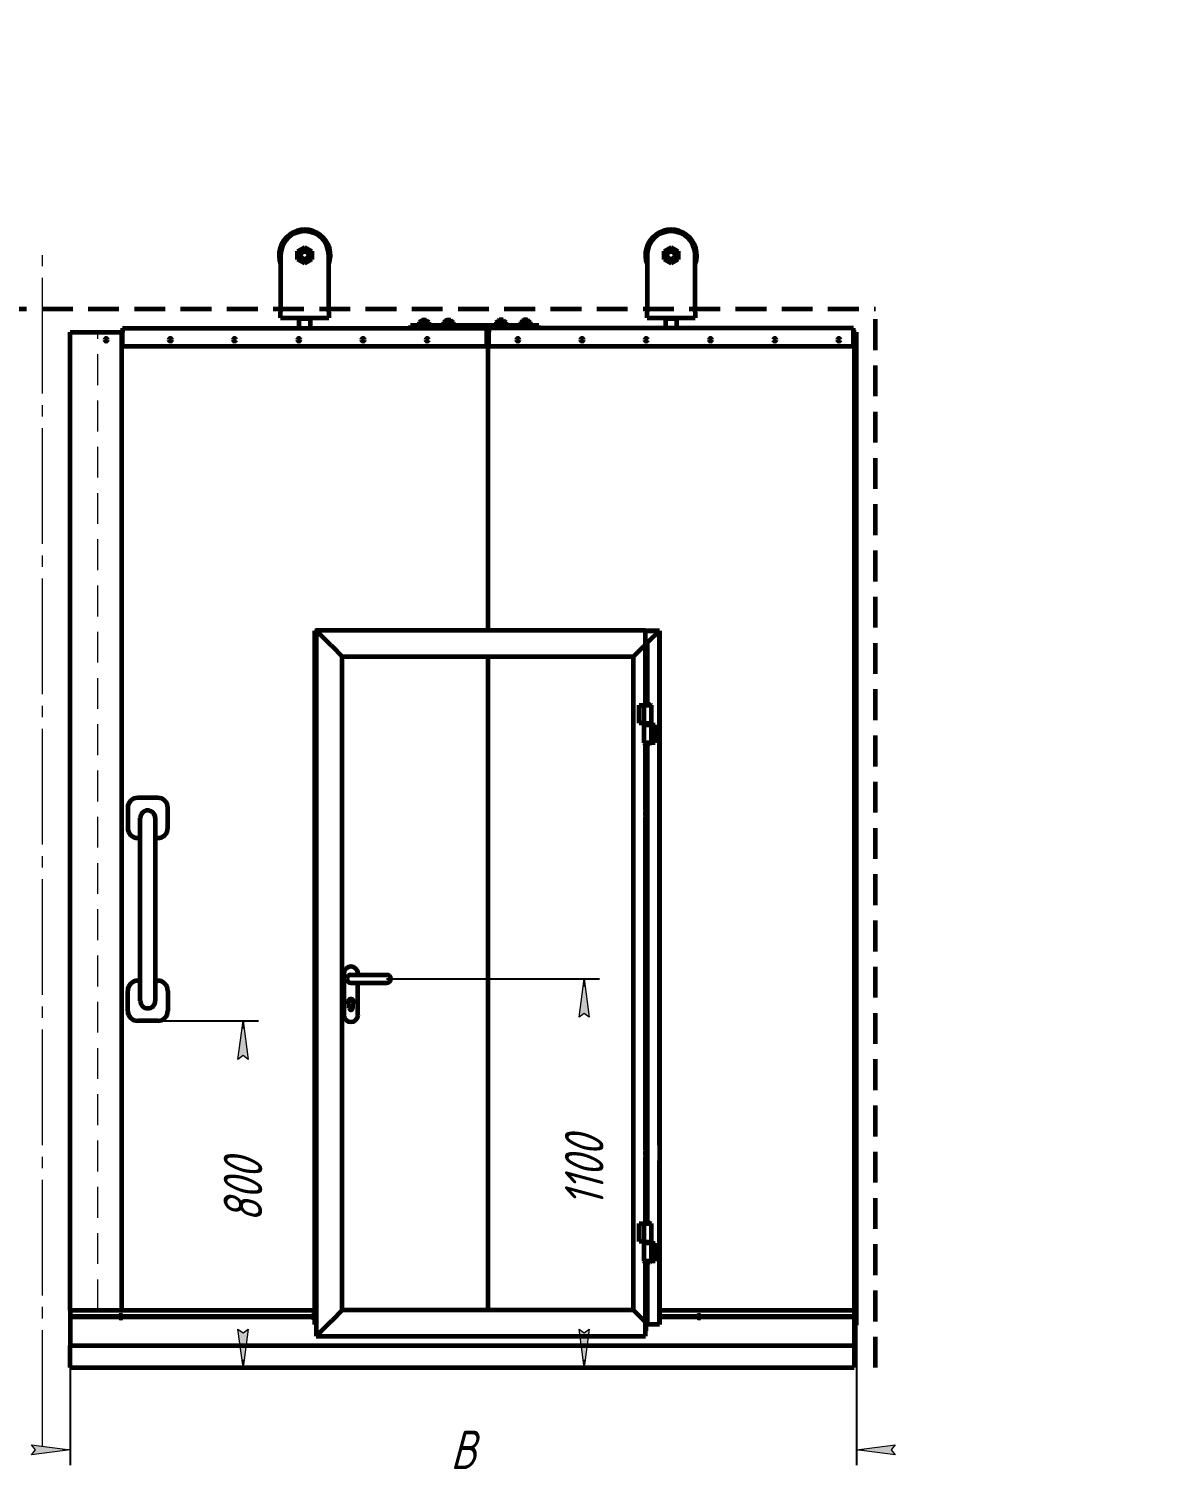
# Model space of a CAD drawing. Header units: millimetres. Extents: x 0 to 3360, y 0 to 297.
# Drawn here: x 1019.7 to 1167.8, y 110.6 to 297 of the extents above; entities that cross this region are included whole.
import ezdxf

# ---------------------------------------------------------------- set-up
doc = ezdxf.new("R2010")
doc.units = ezdxf.units.MM
for name, pattern in [('K5LT_AXLED', [19.5, 15, -1.5, 1.5, -1.5]), ('K5LT_BASIC', [0]), ('K5LT_DASHED', [6, 4, -2]), ('K5LT_DASHED_REINFORCED', [6, 4, -2]), ('K5LT_THIN', [0])]:
    doc.linetypes.add(name, pattern=pattern)
doc.layers.add('Системный слой', color=7, linetype='Continuous')
doc.styles.add('KDIMTEXTSTYLE', font='GOST_AU.SHX', dxfattribs={"width": 0.96, "oblique": 15, "height": 5})
doc.dimstyles.new('KDIMSTYLE (0.08)', dxfattribs={"dimtxt": 5, "dimasz": 1, "dimexe": 2, "dimexo": 0, "dimgap": 1, "dimtad": 1, "dimlfac": 12, "dimtxsty": 'KDIMTEXTSTYLE', "dimsah": 1, "dimcen": 0, "dimdle": 1, "dimadec": 0, "dimazin": 0, "dimtfac": 0.667, "dimtmove": 0, "dimatfit": 3, "dimfxl": 1, "dimtvp": 1, "dimtolj": 1, "dimtzin": 0, "dimarcsym": 0})

# ---------------------------------------------------------------- blocks, each defined once
blk = doc.blocks.new('U575')
at = {"layer": 'Системный слой', "color": 5, "linetype": 'K5LT_BASIC', "lineweight": 60, "true_color": 0x0000ff}
for p, q in [((1032.56, 195.93), (1032.56, 193.32)), ((1036.46, 197.23), (1033.86, 197.23)), ((1037.76, 193.32), (1037.76, 195.93)), ((1034.18, 170.9), (1034.18, 194.62)), ((1036.14, 194.62), (1036.14, 170.9)), ((1033.86, 192.02), (1034.18, 192.02)), ((1036.14, 192.02), (1036.46, 192.02)), ((1033.86, 173.51), (1034.18, 173.51)), ((1036.14, 173.51), (1036.46, 173.51)), ((1032.56, 169.6), (1032.56, 172.2)), ((1037.76, 172.2), (1037.76, 169.6)), ((1036.46, 168.3), (1033.86, 168.3))]:
    blk.add_line(p, q, dxfattribs=at)
for centre, radius, start, end in [((1033.86, 195.93), 1.3, 90, 180), ((1036.46, 195.93), 1.3, 0, 90), ((1035.16, 194.62), 0.977, 90, 180), ((1035.16, 194.62), 0.977, 0, 90), ((1033.86, 193.32), 1.3, 180, 270), ((1036.46, 193.32), 1.3, 270, 0), ((1033.86, 172.2), 1.3, 90, 180), ((1036.46, 172.2), 1.3, 0, 90), ((1033.86, 169.6), 1.3, 180, 270), ((1035.16, 170.9), 0.977, 180, 270), ((1035.16, 170.9), 0.977, 270, 0), ((1036.46, 169.6), 1.3, 270, 0)]:
    blk.add_arc(centre, radius, start, end, dxfattribs=at)
blk = doc.blocks.new('U577')
at = {"layer": 'Системный слой', "color": 5, "linetype": 'K5LT_BASIC', "lineweight": 60, "true_color": 0x0000ff}
for p, q in [((1056.82, 218.9), (1056.82, 128.91)), ((1056.82, 218.9), (1056.82, 218.9)), ((1056.82, 128.91), (1056.82, 218.9)), ((1056.82, 218.9), (1056.82, 218.9)), ((1057.02, 218.69), (1056.82, 218.9)), ((1057.02, 218.9), (1056.82, 218.9)), ((1056.82, 218.9), (1057.02, 218.9)), ((1056.82, 218.9), (1057.02, 218.69)), ((1057.02, 218.94), (1057.02, 127.39)), ((1057.12, 218.84), (1057.02, 218.94)), ((1057.12, 218.84), (1057.02, 218.94)), ((1074.18, 218.94), (1057.02, 218.94)), ((1057.12, 218.84), (1058.82, 217.14)), ((1058.82, 217.14), (1057.12, 218.84)), ((1099.76, 218.94), (1074.18, 218.94)), ((1099.76, 218.84), (1099.76, 218.94)), ((1099.76, 218.84), (1099.76, 218.94)), ((1101.54, 218.9), (1099.76, 218.9)), ((1099.76, 218.9), (1101.54, 218.9)), ((1099.76, 217.14), (1099.76, 218.84)), ((1099.76, 217.14), (1099.76, 218.84)), ((1101.54, 218.9), (1100.14, 217.5)), ((1100.14, 217.5), (1101.54, 218.9)), ((1101.54, 218.9), (1100.14, 217.5)), ((1100.14, 217.5), (1101.54, 218.9)), ((1101.54, 218.9), (1101.54, 218.9)), ((1101.54, 218.9), (1101.54, 218.9)), ((1101.54, 218.9), (1101.54, 218.9)), ((1101.54, 218.9), (1101.54, 218.9)), ((1101.54, 152.16), (1101.54, 218.9)), ((1101.54, 218.9), (1101.54, 152.16)), ((1058.94, 217.02), (1058.82, 217.14)), ((1058.94, 217.02), (1058.82, 217.14)), ((1058.94, 217.02), (1059.06, 216.91)), ((1059.06, 216.91), (1058.94, 217.02)), ((1059.12, 216.85), (1059.06, 216.91)), ((1059.12, 216.85), (1059.06, 216.91)), ((1059.12, 216.85), (1060.4, 215.56)), ((1060.4, 215.56), (1059.12, 216.85)), ((1099.48, 216.85), (1098.2, 215.56)), ((1099.48, 216.85), (1098.2, 215.56)), ((1099.48, 216.85), (1098.2, 215.56)), ((1099.48, 216.85), (1099.54, 216.91)), ((1099.48, 216.85), (1099.54, 216.91)), ((1099.66, 217.02), (1099.54, 216.91)), ((1099.66, 217.02), (1099.76, 217.12)), ((1099.66, 217.02), (1099.76, 217.12)), ((1099.98, 217.33), (1099.76, 217.33)), ((1099.98, 217.33), (1099.76, 217.33)), ((1099.89, 217.25), (1099.76, 217.12)), ((1099.76, 217.12), (1099.89, 217.25)), ((1099.89, 217.25), (1099.76, 217.12)), ((1099.76, 217.12), (1099.89, 217.25)), ((1099.76, 217.12), (1099.76, 217.14)), ((1099.76, 217.12), (1099.76, 217.14)), ((1099.76, 209.32), (1099.76, 217.12)), ((1099.98, 217.33), (1099.89, 217.25)), ((1099.98, 217.33), (1099.89, 217.25)), ((1099.91, 217.27), (1099.89, 217.25)), ((1099.91, 217.27), (1099.89, 217.25)), ((1099.91, 217.33), (1099.91, 209.32)), ((1100.14, 217.5), (1099.98, 217.33)), ((1100.14, 217.5), (1099.98, 217.33)), ((1100.14, 217.5), (1099.98, 217.33)), ((1100.14, 217.5), (1099.98, 217.33)), ((1099.98, 209.32), (1099.98, 217.33)), ((1099.98, 217.33), (1099.98, 209.32)), ((1060.4, 130.77), (1060.4, 215.56)), ((1060.4, 215.56), (1074.83, 215.56)), ((1074.83, 215.56), (1098.2, 215.56)), ((1079.3, 215.56), (1079.3, 130.77)), ((1079.3, 215.56), (1079.3, 130.77)), ((1098.2, 130.77), (1098.2, 215.56)), ((1098.92, 206.91), (1098.92, 209.23)), ((1098.92, 206.91), (1098.92, 209.23)), ((1098.92, 209.23), (1099.53, 209.23)), ((1098.92, 209.23), (1099.53, 209.23)), ((1099.59, 209.32), (1099.53, 209.26)), ((1099.59, 209.32), (1099.53, 209.26)), ((1099.53, 209.26), (1099.53, 206.85)), ((1099.53, 209.26), (1099.53, 206.85)), ((1099.53, 209.26), (1099.99, 209.26)), ((1099.53, 209.26), (1099.99, 209.26)), ((1099.99, 209.32), (1099.59, 209.32)), ((1099.99, 209.32), (1099.59, 209.32)), ((1100.39, 209.32), (1099.99, 209.32)), ((1100.39, 209.32), (1099.99, 209.32)), ((1099.99, 209.26), (1100.46, 209.26)), ((1099.99, 209.26), (1100.46, 209.26)), ((1100.39, 209.32), (1100.46, 209.26)), ((1100.39, 209.32), (1100.46, 209.26)), ((1100.46, 209.26), (1100.46, 206.85)), ((1100.46, 209.26), (1100.46, 206.85)), ((1099.53, 206.91), (1098.92, 206.91)), ((1099.53, 206.91), (1098.92, 206.91)), ((1099.59, 206.79), (1099.53, 206.85)), ((1099.59, 206.79), (1099.53, 206.85)), ((1099.99, 206.85), (1099.53, 206.85)), ((1099.99, 206.85), (1099.53, 206.85)), ((1099.59, 206.79), (1099.53, 206.72)), ((1099.59, 206.79), (1099.53, 206.72)), ((1099.53, 206.72), (1099.53, 204.38)), ((1099.53, 206.72), (1099.53, 204.38)), ((1099.53, 206.72), (1100.46, 206.72)), ((1099.53, 206.72), (1099.53, 206.72)), ((1099.53, 206.72), (1100.46, 206.72)), ((1099.53, 206.72), (1099.53, 206.72)), ((1099.59, 206.79), (1099.59, 206.79)), ((1100.39, 206.79), (1099.59, 206.79)), ((1099.59, 206.79), (1099.99, 206.79)), ((1099.59, 206.79), (1099.59, 206.79)), ((1100.39, 206.79), (1099.59, 206.79)), ((1099.59, 206.79), (1099.99, 206.79)), ((1100.46, 206.85), (1099.99, 206.85)), ((1100.46, 206.85), (1099.99, 206.85)), ((1099.99, 206.79), (1100.39, 206.79)), ((1099.99, 206.79), (1100.39, 206.79)), ((1100.39, 206.79), (1100.46, 206.85)), ((1100.39, 206.79), (1100.46, 206.85)), ((1100.39, 206.79), (1100.46, 206.72)), ((1100.39, 206.79), (1100.46, 206.72)), ((1100.46, 206.72), (1100.46, 204.38)), ((1100.46, 206.72), (1100.46, 204.38)), ((1100.46, 206.7), (1100.99, 206.7)), ((1100.46, 206.7), (1100.99, 206.7)), ((1100.99, 206.7), (1100.99, 204.38)), ((1100.99, 206.7), (1100.99, 204.38)), ((1099.66, 204.26), (1099.53, 204.38)), ((1099.66, 204.26), (1099.53, 204.38)), ((1100.46, 204.38), (1099.53, 204.38)), ((1099.53, 204.38), (1099.53, 204.38)), ((1100.46, 204.38), (1099.53, 204.38)), ((1099.53, 204.38), (1099.53, 204.38)), ((1099.66, 204.26), (1099.66, 204.26)), ((1099.66, 204.26), (1100.33, 204.26)), ((1099.66, 204.26), (1099.66, 204.26)), ((1099.66, 204.26), (1100.33, 204.26)), ((1099.76, 196.38), (1099.76, 204.26)), ((1099.91, 204.26), (1099.91, 193.97)), ((1099.98, 196.41), (1099.98, 204.26)), ((1099.98, 204.26), (1099.98, 196.41)), ((1100.33, 204.26), (1100.46, 204.38)), ((1100.33, 204.26), (1100.46, 204.38)), ((1100.99, 204.38), (1100.46, 204.38)), ((1100.99, 204.38), (1100.46, 204.38)), ((1099.76, 195.61), (1099.76, 196.38)), ((1099.98, 196.41), (1099.98, 149.63)), ((1099.76, 195.61), (1099.76, 195.44)), ((1099.76, 195.26), (1099.76, 195.44)), ((1099.76, 194.93), (1099.76, 195.26)), ((1099.76, 194.93), (1099.76, 194.76)), ((1099.76, 193.99), (1099.76, 194.76)), ((1099.76, 152.59), (1099.76, 193.99)), ((1099.91, 193.97), (1099.91, 149.64)), ((1099.98, 152.66), (1099.98, 193.97)), ((1060.59, 174.41), (1060.59, 169.09)), ((1061.52, 174.28), (1062.15, 174.28)), ((1062.15, 174.28), (1065.52, 174.28)), ((1062.44, 174.28), (1062.44, 174.41)), ((1065.52, 174.28), (1066.16, 174.28)), ((1061.52, 173.23), (1062.15, 173.23)), ((1062.15, 173.23), (1065.52, 173.23)), ((1062.44, 169.09), (1062.44, 173.23)), ((1065.52, 173.23), (1066.16, 173.23)), ((1061.31, 169.94), (1061.31, 170.47)), ((1061.5, 171.02), (1061.54, 171.02)), ((1061.5, 170.6), (1061.5, 171.02)), ((1061.54, 170.6), (1061.5, 170.6)), ((1061.54, 171.02), (1061.54, 170.6)), ((1061.73, 170.47), (1061.73, 169.94)), ((1061.73, 170.47), (1061.73, 169.94)), ((1099.76, 151.56), (1099.76, 152.59)), ((1099.76, 151.56), (1099.76, 151.4)), ((1099.76, 151.29), (1099.76, 151.4)), ((1099.76, 150.89), (1099.76, 151.29)), ((1099.98, 151.64), (1099.98, 152.66)), ((1101.54, 152.16), (1101.54, 150.13)), ((1099.76, 150.89), (1099.76, 150.72)), ((1099.76, 149.7), (1099.76, 150.72)), ((1099.76, 142.07), (1099.76, 149.7)), ((1099.91, 149.64), (1099.91, 142.07)), ((1099.98, 142.07), (1099.98, 149.63)), ((1099.98, 149.63), (1099.98, 142.07)), ((1101.54, 128.91), (1101.54, 150.13)), ((1101.54, 150.13), (1101.54, 128.91)), ((1098.92, 139.67), (1098.92, 141.99)), ((1098.92, 141.99), (1099.53, 141.99)), ((1099.59, 142.07), (1099.53, 142.01)), ((1099.53, 142.01), (1099.53, 139.6)), ((1099.53, 142.01), (1099.99, 142.01)), ((1099.99, 142.07), (1099.59, 142.07)), ((1100.39, 142.07), (1099.99, 142.07)), ((1099.99, 142.01), (1100.46, 142.01)), ((1100.39, 142.07), (1100.46, 142.01)), ((1100.46, 142.01), (1100.46, 139.6)), ((1099.53, 139.67), (1098.92, 139.67)), ((1099.59, 139.54), (1099.53, 139.6)), ((1099.99, 139.6), (1099.53, 139.6)), ((1099.59, 139.54), (1099.53, 139.48)), ((1099.53, 139.48), (1099.53, 137.14)), ((1099.53, 139.48), (1100.46, 139.48)), ((1099.53, 139.48), (1099.53, 139.48)), ((1099.59, 139.54), (1099.59, 139.54)), ((1100.39, 139.54), (1099.59, 139.54)), ((1099.59, 139.54), (1099.99, 139.54)), ((1100.46, 139.6), (1099.99, 139.6)), ((1099.99, 139.54), (1100.39, 139.54)), ((1100.39, 139.54), (1100.46, 139.6)), ((1100.39, 139.54), (1100.46, 139.48)), ((1100.46, 139.48), (1100.46, 137.14)), ((1100.46, 139.46), (1100.99, 139.46)), ((1100.99, 139.46), (1100.99, 137.14)), ((1099.66, 137.01), (1099.53, 137.14)), ((1100.46, 137.14), (1099.53, 137.14)), ((1099.53, 137.14), (1099.53, 137.14)), ((1099.66, 137.01), (1099.66, 137.01)), ((1099.66, 137.01), (1100.33, 137.01)), ((1099.76, 129.2), (1099.76, 137.01)), ((1099.91, 137.01), (1099.91, 130.68)), ((1099.98, 130.68), (1099.98, 137.01)), ((1099.98, 137.01), (1099.98, 130.68)), ((1100.33, 137.01), (1100.46, 137.14)), ((1100.99, 137.14), (1100.46, 137.14)), ((1059.12, 129.48), (1060.4, 130.77)), ((1060.4, 130.77), (1059.12, 129.48)), ((1098.2, 130.77), (1060.4, 130.77)), ((1098.2, 130.77), (1099.48, 129.48)), ((1098.2, 130.77), (1099.48, 129.48)), ((1099.89, 130.68), (1099.89, 129.08)), ((1099.98, 130.68), (1099.89, 130.68)), ((1099.98, 130.68), (1099.98, 129.08)), ((1056.82, 128.91), (1057.02, 128.91)), ((1056.82, 128.91), (1056.82, 128.91)), ((1057.12, 127.49), (1058.82, 129.19)), ((1058.82, 129.19), (1057.12, 127.49)), ((1058.94, 129.31), (1058.82, 129.19)), ((1058.94, 129.31), (1058.82, 129.19)), ((1058.94, 129.31), (1059.06, 129.42)), ((1059.06, 129.42), (1058.94, 129.31)), ((1059.12, 129.48), (1059.06, 129.42)), ((1059.12, 129.48), (1059.06, 129.42)), ((1099.48, 129.48), (1099.54, 129.42)), ((1099.54, 129.42), (1099.66, 129.31)), ((1099.66, 129.31), (1099.76, 129.2)), ((1099.76, 129.19), (1099.76, 129.2)), ((1099.76, 127.49), (1099.76, 129.19)), ((1099.76, 128.99), (1099.81, 128.99)), ((1099.81, 128.82), (1099.81, 128.99)), ((1099.89, 128.91), (1099.81, 128.91)), ((1099.81, 128.07), (1099.81, 128.82)), ((1099.98, 128.91), (1099.89, 128.91)), ((1099.95, 128.99), (1099.98, 128.99)), ((1099.98, 128.91), (1099.98, 129.08)), ((1099.98, 129.08), (1099.98, 128.99)), ((1100.14, 128.91), (1099.98, 128.91)), ((1101.54, 128.91), (1100.14, 128.91)), ((1101.54, 128.91), (1101.54, 128.91)), ((1057.12, 127.49), (1057.02, 127.39)), ((1057.12, 127.49), (1057.02, 127.39)), ((1057.02, 127.39), (1099.76, 127.39)), ((1099.76, 128.07), (1099.81, 128.07)), ((1099.76, 127.39), (1099.76, 127.49))]:
    blk.add_line(p, q, dxfattribs=at)
for centre, radius, start, end in [((1061.52, 174.41), 0.928, 0, 180), ((1061.52, 173.75), 0.527, 90, 180), ((1061.52, 173.75), 0.527, 90, 180), ((1061.52, 173.75), 0.527, 180, 270), ((1061.52, 173.75), 0.527, 180, 270), ((1066.16, 173.75), 0.527, 0, 90), ((1066.16, 173.75), 0.527, 270, 0), ((1061.52, 170.76), 0.359, 306.0319, 233.9681), ((1061.52, 169.94), 0.211, 180, 0), ((1061.52, 169.94), 0.211, 269.5624, 0), ((1061.52, 169.09), 0.928, 180, 0), ((1099.81, 129.08), 0.169, 270, 0), ((1099.81, 129.08), 0.0844, 270, 0)]:
    blk.add_arc(centre, radius, start, end, dxfattribs=at)
blk = doc.blocks.new('KDIMARROW_01')
at = {"layer": 'Системный слой'}
blk.add_hatch(color=0, dxfattribs=at).paths.add_polyline_path([(0, 0), (-5, 0.66), (-4.5, 0), (-5, -0.66)])
at = {"layer": 'Системный слой', "color": 0, "linetype": 'K5LT_THIN', "lineweight": 18}
for p, q in [((-4.5, 0), (-5, 0.66)), ((-5, 0.66), (0, 0)), ((0, 0), (-5, -0.66)), ((-5, -0.66), (-4.5, 0)), ((0, 0), (-1, 0))]:
    blk.add_line(p, q, dxfattribs=at)

msp = doc.modelspace()

# ---------------------------------------------------------------- linework, layer by layer
at = {"layer": 'Системный слой', "color": 5, "linetype": 'K5LT_BASIC', "lineweight": 60, "true_color": 0x0000ff}
for p, q in [((1054.61123, 268.13778), (1055.52789, 268.66702)), ((1055.52789, 268.66702), (1056.44456, 268.13778)), ((1102.15289, 268.13778), (1103.06956, 268.66702)), ((1103.06956, 268.66702), (1103.98623, 268.13778)), ((1052.40289, 267.60854), (1052.40289, 260.23354)), ((1054.61123, 267.0793), (1054.61123, 268.13778)), ((1055.52789, 266.55007), (1054.61123, 267.0793)), ((1056.44456, 267.0793), (1055.52789, 266.55007)), ((1056.44456, 268.13778), (1056.44456, 267.0793)), ((1058.65289, 260.23354), (1058.65289, 267.60854)), ((1099.94456, 267.60854), (1099.94456, 260.23354)), ((1102.15289, 267.0793), (1102.15289, 268.13778)), ((1103.06956, 266.55007), (1102.15289, 267.0793)), ((1103.98623, 267.0793), (1103.06956, 266.55007)), ((1103.98623, 268.13778), (1103.98623, 267.0793)), ((1106.19456, 260.23354), (1106.19456, 267.60854)), ((1052.40289, 259.48354), (1052.40289, 260.23354)), ((1052.40289, 259.48354), (1058.65289, 259.48354)), ((1054.77789, 259.40021), (1056.27789, 259.40021)), ((1054.77789, 259.40021), (1054.77789, 258.15021)), ((1054.86123, 259.48354), (1055.02789, 259.48354)), ((1054.86123, 259.48354), (1054.86123, 259.40021)), ((1056.02789, 259.48354), (1056.19456, 259.48354)), ((1056.19456, 259.48354), (1056.19456, 259.40021)), ((1056.27789, 258.15021), (1056.27789, 259.40021)), ((1058.65289, 260.23354), (1058.65289, 259.48354)), ((1070.73623, 259.23354), (1070.67373, 259.17104)), ((1071.34039, 259.17104), (1070.67373, 259.17104)), ((1070.67373, 259.02521), (1070.67373, 259.17104)), ((1070.73623, 259.23354), (1071.27789, 259.23354)), ((1071.27789, 259.23354), (1071.34039, 259.17104)), ((1071.34039, 259.02521), (1071.34039, 259.17104)), ((1073.90289, 259.23354), (1073.84039, 259.17104)), ((1074.50706, 259.17104), (1073.84039, 259.17104)), ((1073.84039, 259.02521), (1073.84039, 259.17104)), ((1073.90289, 259.23354), (1074.44456, 259.23354)), ((1074.44456, 259.23354), (1074.50706, 259.17104)), ((1074.50706, 259.02521), (1074.50706, 259.17104)), ((1080.73623, 259.23354), (1080.67373, 259.17104)), ((1080.67373, 259.17104), (1081.34039, 259.17104)), ((1080.67373, 259.02521), (1080.67373, 259.17104)), ((1081.27789, 259.23354), (1080.73623, 259.23354)), ((1081.27789, 259.23354), (1081.34039, 259.17104)), ((1081.34039, 259.02521), (1081.34039, 259.17104)), ((1083.90289, 259.23354), (1083.84039, 259.17104)), ((1083.84039, 259.17104), (1084.50706, 259.17104)), ((1083.84039, 259.02521), (1083.84039, 259.17104)), ((1084.44456, 259.23354), (1083.90289, 259.23354)), ((1084.44456, 259.23354), (1084.50706, 259.17104)), ((1084.50706, 259.02521), (1084.50706, 259.17104)), ((1099.94456, 259.48354), (1099.94456, 260.23354)), ((1099.94456, 259.48354), (1106.19456, 259.48354)), ((1102.31956, 259.40021), (1103.81956, 259.40021)), ((1102.31956, 259.40021), (1102.31956, 258.15021)), ((1102.40289, 259.48354), (1102.56956, 259.48354)), ((1102.40289, 259.48354), (1102.40289, 259.40021)), ((1103.56956, 259.48354), (1103.73623, 259.48354)), ((1103.73623, 259.48354), (1103.73623, 259.40021)), ((1103.81956, 258.15021), (1103.81956, 259.40021)), ((1106.19456, 260.23354), (1106.19456, 259.48354)), ((1025.09039, 257.65021), (1031.88206, 257.65021)), ((1025.09039, 130.76563), (1025.09039, 257.65021)), ((1031.75706, 257.65021), (1031.75706, 130.76563)), ((1031.88206, 258.15021), (1031.88206, 257.65021)), ((1031.88206, 258.15021), (1079.17373, 258.15021)), ((1031.88206, 255.81688), (1031.88206, 257.65021)), ((1069.25706, 258.15021), (1069.25706, 258.48354)), ((1070.09039, 258.48354), (1069.25706, 258.48354)), ((1070.09039, 258.15021), (1069.25706, 258.15021)), ((1085.09039, 258.48354), (1070.09039, 258.48354)), ((1085.09039, 258.15021), (1070.09039, 258.15021)), ((1070.51956, 259.02521), (1070.3816, 258.94556)), ((1070.3816, 258.94556), (1070.3816, 258.56319)), ((1070.51956, 258.48354), (1070.3816, 258.56319)), ((1070.58487, 259.02521), (1070.51956, 259.02521)), ((1071.49456, 259.02521), (1070.58487, 259.02521)), ((1070.69433, 258.94556), (1070.69433, 258.56319)), ((1071.31979, 258.94556), (1071.31979, 258.56319)), ((1071.49456, 259.02521), (1071.63252, 258.94556)), ((1071.49456, 258.48354), (1071.63252, 258.56319)), ((1071.63252, 258.94556), (1071.63252, 258.56319)), ((1073.68623, 259.02521), (1073.54826, 258.94556)), ((1073.54826, 258.94556), (1073.54826, 258.56319)), ((1073.68623, 258.48354), (1073.54826, 258.56319)), ((1073.75154, 259.02521), (1073.68623, 259.02521)), ((1074.66123, 259.02521), (1073.75154, 259.02521)), ((1073.861, 258.94556), (1073.861, 258.56319)), ((1074.48646, 258.94556), (1074.48646, 258.56319)), ((1074.66123, 259.02521), (1074.79919, 258.94556)), ((1074.66123, 258.48354), (1074.79919, 258.56319)), ((1074.79919, 258.94556), (1074.79919, 258.56319)), ((1079.17373, 257.65021), (1079.17373, 258.15021)), ((1079.17373, 255.81688), (1079.17373, 257.65021)), ((1079.17373, 257.65021), (1079.29873, 257.65021)), ((1079.29873, 257.65021), (1079.29873, 218.93735)), ((1079.29873, 257.65021), (1079.29873, 218.93735)), ((1079.29873, 257.65021), (1079.42373, 257.65021)), ((1079.42373, 258.15021), (1079.42373, 257.65021)), ((1079.42373, 255.81688), (1079.42373, 257.65021)), ((1080.51956, 259.02521), (1080.3816, 258.94556)), ((1080.3816, 258.94556), (1080.3816, 258.56319)), ((1080.51956, 258.48354), (1080.3816, 258.56319)), ((1080.51956, 259.02521), (1081.42925, 259.02521)), ((1080.69433, 258.94556), (1080.69433, 258.56319)), ((1081.31979, 258.94556), (1081.31979, 258.56319)), ((1081.42925, 259.02521), (1081.49456, 259.02521)), ((1081.49456, 259.02521), (1081.63252, 258.94556)), ((1081.49456, 258.48354), (1081.63252, 258.56319)), ((1081.63252, 258.94556), (1081.63252, 258.56319)), ((1083.68623, 259.02521), (1083.54826, 258.94556)), ((1083.54826, 258.94556), (1083.54826, 258.56319)), ((1083.68623, 258.48354), (1083.54826, 258.56319)), ((1083.68623, 259.02521), (1084.59591, 259.02521)), ((1083.861, 258.94556), (1083.861, 258.56319)), ((1084.48646, 258.94556), (1084.48646, 258.56319)), ((1084.59591, 259.02521), (1084.66123, 259.02521)), ((1084.66123, 259.02521), (1084.79919, 258.94556)), ((1084.66123, 258.48354), (1084.79919, 258.56319)), ((1084.79919, 258.94556), (1084.79919, 258.56319)), ((1085.92373, 258.48354), (1085.09039, 258.48354)), ((1085.92373, 258.15021), (1085.09039, 258.15021)), ((1085.92373, 258.15021), (1085.92373, 258.48354)), ((1117.63206, 258.15021), (1085.92373, 258.15021)), ((1126.71539, 258.15021), (1117.63206, 258.15021)), ((1126.71539, 257.65021), (1126.71539, 258.15021)), ((1126.71539, 255.81688), (1126.71539, 257.65021)), ((1126.71539, 257.65021), (1126.84039, 257.65021)), ((1126.84039, 257.65021), (1126.84039, 123.31313)), ((1126.84039, 257.65021), (1126.84039, 123.31313)), ((1126.84039, 257.65021), (1127.09039, 257.65021)), ((1127.09039, 257.65021), (1127.09039, 128.80729)), ((1031.75706, 255.81688), (1079.17373, 255.81688)), ((1079.42373, 255.81688), (1126.71539, 255.81688)), ((1031.75706, 230.7194), (1031.75706, 230.55273)), ((1031.75706, 223.88604), (1031.75706, 223.88607)), ((1031.75735, 223.7194), (1031.75706, 223.7194)), ((1031.75735, 223.88604), (1031.75735, 223.71937)), ((1079.29873, 215.56221), (1079.29873, 130.76563)), ((1079.29873, 215.56221), (1079.29873, 130.76563)), ((1025.09039, 130.76563), (1025.09039, 126.18229)), ((1025.09039, 130.76563), (1056.81754, 130.76563)), ((1101.53629, 130.76563), (1126.84039, 130.76563)), ((1025.09039, 129.97396), (1031.49092, 129.97396)), ((1025.09039, 129.93229), (1031.48623, 129.93229)), ((1025.09039, 129.89063), (1031.49092, 129.89063)), ((1031.85654, 129.97396), (1056.49092, 129.97396)), ((1031.85654, 129.89063), (1056.49092, 129.89063)), ((1031.86123, 129.93229), (1056.48623, 129.93229)), ((1101.53629, 129.97396), (1106.49092, 129.97396)), ((1101.53629, 129.93229), (1106.48623, 129.93229)), ((1101.53629, 129.89063), (1106.49092, 129.89063)), ((1106.85654, 129.97396), (1126.84039, 129.97396)), ((1106.85654, 129.89063), (1126.84039, 129.89063)), ((1106.86123, 129.93229), (1126.84039, 129.93229)), ((1126.84039, 128.80729), (1127.09039, 128.80729)), ((1025.09039, 123.31313), (1025.09039, 126.18229)), ((1025.09039, 126.18229), (1126.84039, 126.18229)), ((1025.09039, 123.31313), (1126.84039, 123.31313))]:
    msp.add_line(p, q, dxfattribs=at)
at = {"layer": 'Системный слой', "color": 30, "linetype": 'K5LT_AXLED', "lineweight": 18, "true_color": 0xff8000}
msp.add_line((1021.50706, 113.17824), (1021.50706, 267.60854), dxfattribs=at)
at = {"layer": 'Системный слой', "color": 5, "linetype": 'K5LT_DASHED_REINFORCED', "lineweight": 60, "true_color": 0x0000ff}
for p in [(913.42373, 260.65021), (1129.59039, 123.31313)]:
    msp.add_line(p, (1129.59039, 260.65021), dxfattribs=at)
at = {"layer": 'Системный слой', "color": 7, "linetype": 'K5LT_THIN', "lineweight": 18}
for p, q in [((1054.95144, 259.48354), (1054.95144, 259.40021)), ((1056.10435, 259.48354), (1056.10435, 259.40021)), ((1102.49311, 259.48354), (1102.49311, 259.40021)), ((1103.64602, 259.48354), (1103.64602, 259.40021))]:
    msp.add_line(p, q, dxfattribs=at)
at = {"layer": 'Системный слой', "color": 7, "linetype": 'K5LT_DASHED', "lineweight": 18}
msp.add_line((1028.67373, 130.76563), (1028.67373, 257.65021), dxfattribs=at)
at = {"layer": 'Системный слой', "color": 5, "linetype": 'K5LT_BASIC', "lineweight": 60, "true_color": 0x0000ff}
for centre, radius in [((1055.52789, 267.60854), 0.825), ((1103.06956, 267.60854), 0.825), ((1055.52789, 267.60854), 0.54521), ((1055.52789, 267.60854), 0.49312), ((1103.06956, 267.60854), 0.54521), ((1103.06956, 267.60854), 0.49312)]:
    msp.add_circle(centre, radius, dxfattribs=at)
for centre, radius, start, end in [((1055.52789, 267.60854), 3.33333, 339.6358652, 200.3641348), ((1055.52789, 267.60854), 3.25, 344.0576314, 195.9423686), ((1055.52789, 267.60854), 3.125, 0, 180), ((1103.06956, 267.60854), 3.33333, 339.6358652, 200.3641348), ((1103.06956, 267.60854), 3.25, 344.0576314, 195.9423686), ((1103.06956, 267.60854), 3.125, 0, 180), ((1029.75706, 256.65021), 0.1875, 0, 180), ((1029.75706, 256.65021), 0.1875, 180, 0), ((1038.09039, 256.65021), 0.1875, 0, 180), ((1038.09039, 256.65021), 0.1875, 180, 0), ((1046.42373, 256.65021), 0.1875, 0, 180), ((1046.42373, 256.65021), 0.1875, 180, 0), ((1054.75706, 256.65021), 0.1875, 0, 180), ((1054.75706, 256.65021), 0.1875, 180, 0), ((1063.09039, 256.65021), 0.1875, 0, 180), ((1063.09039, 256.65021), 0.1875, 180, 0), ((1071.42373, 256.65021), 0.1875, 0, 180), ((1071.42373, 256.65021), 0.1875, 180, 0), ((1083.17373, 256.65021), 0.1875, 0, 180), ((1083.17373, 256.65021), 0.1875, 180, 0), ((1091.50706, 256.65021), 0.1875, 0, 180), ((1091.50706, 256.65021), 0.1875, 180, 0), ((1099.84039, 256.65021), 0.1875, 0, 180), ((1099.84039, 256.65021), 0.1875, 180, 0), ((1108.17373, 256.65021), 0.1875, 0, 180), ((1108.17373, 256.65021), 0.1875, 180, 0), ((1116.50706, 256.65021), 0.1875, 0, 180), ((1116.50706, 256.65021), 0.1875, 180, 0), ((1124.84039, 256.65021), 0.1875, 0, 180), ((1124.84039, 256.65021), 0.1875, 180, 0), ((1031.67373, 129.93229), 0.1875, 167.1604116, 180), ((1031.67373, 129.93229), 0.1875, 180, 192.8395884), ((1031.67373, 129.93229), 0.1875, 12.8395884, 167.1604116), ((1031.67373, 129.93229), 0.1875, 192.8395884, 347.1604116), ((1031.67373, 129.93229), 0.1875, 0, 12.8395884), ((1031.67373, 129.93229), 0.1875, 347.1604116, 0), ((1056.67373, 129.93229), 0.1875, 167.1604116, 180), ((1056.67373, 129.93229), 0.1875, 180, 192.8395884), ((1056.67373, 129.93229), 0.1875, 39.9126242, 167.1604116), ((1056.67373, 129.93229), 0.1875, 192.8395884, 320.0873758), ((1106.67373, 129.93229), 0.1875, 167.1604116, 180), ((1106.67373, 129.93229), 0.1875, 180, 192.8395884), ((1106.67373, 129.93229), 0.1875, 12.8395884, 167.1604116), ((1106.67373, 129.93229), 0.1875, 192.8395884, 347.1604116), ((1106.67373, 129.93229), 0.1875, 0, 12.8395884), ((1106.67373, 129.93229), 0.1875, 347.1604116, 0)]:
    msp.add_arc(centre, radius, start, end, dxfattribs=at)
at = {"layer": 'Системный слой', "color": 7, "linetype": 'K5LT_THIN', "lineweight": 18}
for centre in [(1055.52789, 267.60854), (1103.06956, 267.60854)]:
    msp.add_arc(centre, 0.58333, 70, 340, dxfattribs=at)
at = {"layer": 'Системный слой', "color": 5, "linetype": 'K5LT_BASIC', "lineweight": 60, "true_color": 0x0000ff}
for points, knots in [([(1070.53796, 258.99394), (1070.52717, 258.99394), (1070.50931, 258.99269), (1070.48139, 258.98764), (1070.45152, 258.97912), (1070.41721, 258.96497), (1070.39318, 258.95224), (1070.3816, 258.94556)], [0, 0, 0, 0, 1.606665546, 2.674862252, 4.226516478, 6.173683735, 8, 8, 8, 8]), ([(1070.3816, 258.56319), (1070.3972, 258.55419), (1070.4225, 258.5412), (1070.45798, 258.52762), (1070.48446, 258.52043), (1070.51115, 258.5159), (1070.52792, 258.51481), (1070.53796, 258.51482)], [0, 0, 0, 0, 2.459672841, 3.96445866, 5.488322611, 6.503588481, 8, 8, 8, 8]), ([(1070.69433, 258.94556), (1070.67857, 258.95465), (1070.65307, 258.96772), (1070.61759, 258.98125), (1070.59125, 258.98836), (1070.5647, 258.99286), (1070.54801, 258.99394), (1070.53796, 258.99394)], [0, 0, 0, 0, 2.447885207, 3.957149529, 5.470785439, 6.481927517, 8, 8, 8, 8]), ([(1070.53796, 258.51482), (1070.54517, 258.51481), (1070.55942, 258.51547), (1070.58054, 258.51836), (1070.60112, 258.52293), (1070.63041, 258.5318), (1070.66139, 258.54505), (1070.68565, 258.55819), (1070.69433, 258.56319)], [0, 0, 0, 0, 1.223170086, 2.426720366, 3.610837504, 4.759468202, 7.482569278, 9, 9, 9, 9]), ([(1071.31979, 258.94556), (1071.29386, 258.95304), (1071.25882, 258.96222), (1071.18997, 258.97725), (1071.1419, 258.98508), (1071.08678, 258.99075), (1071.05488, 258.99301), (1071.01679, 258.99408), (1070.98887, 258.99388), (1070.95473, 258.9927), (1070.91471, 258.98987), (1070.85771, 258.98284), (1070.78382, 258.96947), (1070.72771, 258.95519), (1070.69433, 258.94556)], [0, 0, 0, 0, 1.903851453, 2.563228453, 5.009109718, 5.377377798, 6.500325265, 7.273781569, 8.070534859, 8.47281211, 9.689091953, 10.909821147, 12.538369308, 15, 15, 15, 15]), ([(1070.69433, 258.56319), (1070.72026, 258.55571), (1070.7553, 258.54653), (1070.82416, 258.5315), (1070.87222, 258.52367), (1070.92734, 258.518), (1070.95925, 258.51574), (1070.99733, 258.51467), (1071.02525, 258.51487), (1071.0594, 258.51605), (1071.09941, 258.51888), (1071.15641, 258.52591), (1071.2303, 258.53928), (1071.28641, 258.55356), (1071.31979, 258.56319)], [0, 0, 0, 0, 1.903851453, 2.563228453, 5.009109718, 5.377377798, 6.500325265, 7.273781569, 8.070534859, 8.47281211, 9.689091953, 10.909821147, 12.538369308, 15, 15, 15, 15]), ([(1071.63252, 258.94556), (1071.61507, 258.95563), (1071.58079, 258.97296), (1071.54358, 258.98508), (1071.51602, 258.99075), (1071.50007, 258.99301), (1071.48102, 258.99408), (1071.46706, 258.99388), (1071.44999, 258.9927), (1071.42998, 258.98987), (1071.40148, 258.98284), (1071.36454, 258.96947), (1071.33648, 258.95519), (1071.31979, 258.94556)], [0, 0, 0, 0, 2.392346556, 4.67516907, 5.018885945, 6.066970248, 6.788862798, 7.532499202, 7.907957969, 9.04315249, 10.182499737, 11.702478021, 14, 14, 14, 14]), ([(1071.31979, 258.56319), (1071.33725, 258.55312), (1071.37153, 258.53579), (1071.40874, 258.52367), (1071.4363, 258.518), (1071.45225, 258.51574), (1071.4713, 258.51467), (1071.48525, 258.51487), (1071.50233, 258.51605), (1071.52233, 258.51888), (1071.55083, 258.52591), (1071.58778, 258.53928), (1071.61583, 258.55356), (1071.63252, 258.56319)], [0, 0, 0, 0, 2.392346556, 4.67516907, 5.018885945, 6.066970248, 6.788862798, 7.532499202, 7.907957969, 9.04315249, 10.182499737, 11.702478021, 14, 14, 14, 14]), ([(1073.70463, 258.99394), (1073.69384, 258.99394), (1073.67598, 258.99269), (1073.64805, 258.98764), (1073.61819, 258.97912), (1073.58388, 258.96497), (1073.55985, 258.95224), (1073.54826, 258.94556)], [0, 0, 0, 0, 1.606665546, 2.674862252, 4.226516478, 6.173683735, 8, 8, 8, 8]), ([(1073.54826, 258.56319), (1073.56387, 258.55419), (1073.58917, 258.5412), (1073.62465, 258.52762), (1073.65112, 258.52043), (1073.67781, 258.5159), (1073.69458, 258.51481), (1073.70463, 258.51482)], [0, 0, 0, 0, 2.459672841, 3.96445866, 5.488322611, 6.503588481, 8, 8, 8, 8]), ([(1073.861, 258.94556), (1073.84524, 258.95465), (1073.81974, 258.96772), (1073.78426, 258.98125), (1073.75791, 258.98836), (1073.73137, 258.99286), (1073.71468, 258.99394), (1073.70463, 258.99394)], [0, 0, 0, 0, 2.447885207, 3.957149529, 5.470785439, 6.481927517, 8, 8, 8, 8]), ([(1073.70463, 258.51482), (1073.71183, 258.51481), (1073.72609, 258.51547), (1073.7472, 258.51836), (1073.76779, 258.52293), (1073.79708, 258.5318), (1073.82805, 258.54505), (1073.85232, 258.55819), (1073.861, 258.56319)], [0, 0, 0, 0, 1.223170086, 2.426720366, 3.610837504, 4.759468202, 7.482569278, 9, 9, 9, 9]), ([(1074.48646, 258.94556), (1074.46053, 258.95304), (1074.42549, 258.96222), (1074.35663, 258.97725), (1074.30857, 258.98508), (1074.25345, 258.99075), (1074.22154, 258.99301), (1074.18345, 258.99408), (1074.15554, 258.99388), (1074.12139, 258.9927), (1074.08137, 258.98987), (1074.02438, 258.98284), (1073.95049, 258.96947), (1073.89438, 258.95519), (1073.861, 258.94556)], [0, 0, 0, 0, 1.903851453, 2.563228453, 5.009109718, 5.377377798, 6.500325265, 7.273781569, 8.070534859, 8.47281211, 9.689091953, 10.909821147, 12.538369308, 15, 15, 15, 15]), ([(1073.861, 258.56319), (1073.88693, 258.55571), (1073.92197, 258.54653), (1073.99082, 258.5315), (1074.03889, 258.52367), (1074.094, 258.518), (1074.12591, 258.51574), (1074.164, 258.51467), (1074.19192, 258.51487), (1074.22606, 258.51605), (1074.26608, 258.51888), (1074.32308, 258.52591), (1074.39697, 258.53928), (1074.45308, 258.55356), (1074.48646, 258.56319)], [0, 0, 0, 0, 1.903851453, 2.563228453, 5.009109718, 5.377377798, 6.500325265, 7.273781569, 8.070534859, 8.47281211, 9.689091953, 10.909821147, 12.538369308, 15, 15, 15, 15]), ([(1074.79919, 258.94556), (1074.78173, 258.95563), (1074.74745, 258.97296), (1074.71024, 258.98508), (1074.68269, 258.99075), (1074.66673, 258.99301), (1074.64769, 258.99408), (1074.63373, 258.99388), (1074.61666, 258.9927), (1074.59665, 258.98987), (1074.56815, 258.98284), (1074.5312, 258.96947), (1074.50315, 258.95519), (1074.48646, 258.94556)], [0, 0, 0, 0, 2.392346556, 4.67516907, 5.018885945, 6.066970248, 6.788862798, 7.532499202, 7.907957969, 9.04315249, 10.182499737, 11.702478021, 14, 14, 14, 14]), ([(1074.48646, 258.56319), (1074.50392, 258.55312), (1074.5382, 258.53579), (1074.57541, 258.52367), (1074.60296, 258.518), (1074.61892, 258.51574), (1074.63796, 258.51467), (1074.65192, 258.51487), (1074.66899, 258.51605), (1074.689, 258.51888), (1074.7175, 258.52591), (1074.75445, 258.53928), (1074.7825, 258.55356), (1074.79919, 258.56319)], [0, 0, 0, 0, 2.392346556, 4.67516907, 5.018885945, 6.066970248, 6.788862798, 7.532499202, 7.907957969, 9.04315249, 10.182499737, 11.702478021, 14, 14, 14, 14]), ([(1080.3816, 258.94556), (1080.39906, 258.95563), (1080.43334, 258.97296), (1080.47054, 258.98508), (1080.4981, 258.99075), (1080.51406, 258.99301), (1080.5331, 258.99408), (1080.54706, 258.99388), (1080.56413, 258.9927), (1080.58414, 258.98987), (1080.61264, 258.98284), (1080.64958, 258.96947), (1080.67764, 258.95519), (1080.69433, 258.94556)], [0, 0, 0, 0, 2.392346556, 4.67516907, 5.018885945, 6.066970248, 6.788862798, 7.532499202, 7.907957969, 9.04315249, 10.182499737, 11.702478021, 14, 14, 14, 14]), ([(1080.69433, 258.56319), (1080.67687, 258.55312), (1080.64259, 258.53579), (1080.60538, 258.52367), (1080.57783, 258.518), (1080.56187, 258.51574), (1080.54283, 258.51467), (1080.52887, 258.51487), (1080.5118, 258.51605), (1080.49179, 258.51888), (1080.46329, 258.52591), (1080.42634, 258.53928), (1080.39829, 258.55356), (1080.3816, 258.56319)], [0, 0, 0, 0, 2.392346556, 4.67516907, 5.018885945, 6.066970248, 6.788862798, 7.532499202, 7.907957969, 9.04315249, 10.182499737, 11.702478021, 14, 14, 14, 14]), ([(1080.69433, 258.94556), (1080.72026, 258.95304), (1080.7553, 258.96222), (1080.82416, 258.97725), (1080.87222, 258.98508), (1080.92734, 258.99075), (1080.95925, 258.99301), (1080.99733, 258.99408), (1081.02525, 258.99388), (1081.0594, 258.9927), (1081.09941, 258.98987), (1081.15641, 258.98284), (1081.2303, 258.96947), (1081.28641, 258.95519), (1081.31979, 258.94556)], [0, 0, 0, 0, 1.903851453, 2.563228453, 5.009109718, 5.377377798, 6.500325265, 7.273781569, 8.070534859, 8.47281211, 9.689091953, 10.909821147, 12.538369308, 15, 15, 15, 15]), ([(1081.31979, 258.56319), (1081.29386, 258.55571), (1081.25882, 258.54653), (1081.18997, 258.5315), (1081.1419, 258.52367), (1081.08678, 258.518), (1081.05488, 258.51574), (1081.01679, 258.51467), (1080.98887, 258.51487), (1080.95473, 258.51605), (1080.91471, 258.51888), (1080.85771, 258.52591), (1080.78382, 258.53928), (1080.72771, 258.55356), (1080.69433, 258.56319)], [0, 0, 0, 0, 1.903851453, 2.563228453, 5.009109718, 5.377377798, 6.500325265, 7.273781569, 8.070534859, 8.47281211, 9.689091953, 10.909821147, 12.538369308, 15, 15, 15, 15]), ([(1081.31979, 258.94556), (1081.33555, 258.95465), (1081.36105, 258.96772), (1081.39653, 258.98125), (1081.42287, 258.98836), (1081.44942, 258.99286), (1081.46611, 258.99394), (1081.47616, 258.99394)], [0, 0, 0, 0, 2.447885207, 3.957149529, 5.470785439, 6.481927517, 8, 8, 8, 8]), ([(1081.47616, 258.51482), (1081.46896, 258.51481), (1081.4547, 258.51547), (1081.43359, 258.51836), (1081.413, 258.52293), (1081.38371, 258.5318), (1081.35273, 258.54505), (1081.32847, 258.55819), (1081.31979, 258.56319)], [0, 0, 0, 0, 1.223170086, 2.426720366, 3.610837504, 4.759468202, 7.482569278, 9, 9, 9, 9]), ([(1081.47616, 258.99394), (1081.48695, 258.99394), (1081.50481, 258.99269), (1081.53273, 258.98764), (1081.5626, 258.97912), (1081.59691, 258.96497), (1081.62094, 258.95224), (1081.63252, 258.94556)], [0, 0, 0, 0, 1.606665546, 2.674862252, 4.226516478, 6.173683735, 8, 8, 8, 8]), ([(1081.63252, 258.56319), (1081.61692, 258.55419), (1081.59162, 258.5412), (1081.55614, 258.52762), (1081.52966, 258.52043), (1081.50298, 258.5159), (1081.48621, 258.51481), (1081.47616, 258.51482)], [0, 0, 0, 0, 2.459672841, 3.96445866, 5.488322611, 6.503588481, 8, 8, 8, 8]), ([(1083.54826, 258.94556), (1083.56572, 258.95563), (1083.6, 258.97296), (1083.63721, 258.98508), (1083.66477, 258.99075), (1083.68072, 258.99301), (1083.69977, 258.99408), (1083.71373, 258.99388), (1083.7308, 258.9927), (1083.75081, 258.98987), (1083.77931, 258.98284), (1083.81625, 258.96947), (1083.84431, 258.95519), (1083.861, 258.94556)], [0, 0, 0, 0, 2.392346556, 4.67516907, 5.018885945, 6.066970248, 6.788862798, 7.532499202, 7.907957969, 9.04315249, 10.182499737, 11.702478021, 14, 14, 14, 14]), ([(1083.861, 258.56319), (1083.84354, 258.55312), (1083.80926, 258.53579), (1083.77205, 258.52367), (1083.74449, 258.518), (1083.72854, 258.51574), (1083.70949, 258.51467), (1083.69553, 258.51487), (1083.67846, 258.51605), (1083.65845, 258.51888), (1083.62996, 258.52591), (1083.59301, 258.53928), (1083.56495, 258.55356), (1083.54826, 258.56319)], [0, 0, 0, 0, 2.392346556, 4.67516907, 5.018885945, 6.066970248, 6.788862798, 7.532499202, 7.907957969, 9.04315249, 10.182499737, 11.702478021, 14, 14, 14, 14]), ([(1083.861, 258.94556), (1083.88693, 258.95304), (1083.92197, 258.96222), (1083.99082, 258.97725), (1084.03889, 258.98508), (1084.094, 258.99075), (1084.12591, 258.99301), (1084.164, 258.99408), (1084.19192, 258.99388), (1084.22606, 258.9927), (1084.26608, 258.98987), (1084.32308, 258.98284), (1084.39697, 258.96947), (1084.45308, 258.95519), (1084.48646, 258.94556)], [0, 0, 0, 0, 1.903851453, 2.563228453, 5.009109718, 5.377377798, 6.500325265, 7.273781569, 8.070534859, 8.47281211, 9.689091953, 10.909821147, 12.538369308, 15, 15, 15, 15]), ([(1084.48646, 258.56319), (1084.46053, 258.55571), (1084.42549, 258.54653), (1084.35663, 258.5315), (1084.30857, 258.52367), (1084.25345, 258.518), (1084.22154, 258.51574), (1084.18345, 258.51467), (1084.15554, 258.51487), (1084.12139, 258.51605), (1084.08137, 258.51888), (1084.02438, 258.52591), (1083.95049, 258.53928), (1083.89438, 258.55356), (1083.861, 258.56319)], [0, 0, 0, 0, 1.903851453, 2.563228453, 5.009109718, 5.377377798, 6.500325265, 7.273781569, 8.070534859, 8.47281211, 9.689091953, 10.909821147, 12.538369308, 15, 15, 15, 15]), ([(1084.48646, 258.94556), (1084.50221, 258.95465), (1084.52772, 258.96772), (1084.5632, 258.98125), (1084.58954, 258.98836), (1084.61608, 258.99286), (1084.63277, 258.99394), (1084.64282, 258.99394)], [0, 0, 0, 0, 2.447885207, 3.957149529, 5.470785439, 6.481927517, 8, 8, 8, 8]), ([(1084.64282, 258.51482), (1084.63562, 258.51481), (1084.62137, 258.51547), (1084.60025, 258.51836), (1084.57967, 258.52293), (1084.55037, 258.5318), (1084.5194, 258.54505), (1084.49513, 258.55819), (1084.48646, 258.56319)], [0, 0, 0, 0, 1.223170086, 2.426720366, 3.610837504, 4.759468202, 7.482569278, 9, 9, 9, 9]), ([(1084.64282, 258.99394), (1084.65362, 258.99394), (1084.67148, 258.99269), (1084.6994, 258.98764), (1084.72926, 258.97912), (1084.76358, 258.96497), (1084.78761, 258.95224), (1084.79919, 258.94556)], [0, 0, 0, 0, 1.606665546, 2.674862252, 4.226516478, 6.173683735, 8, 8, 8, 8]), ([(1084.79919, 258.56319), (1084.78358, 258.55419), (1084.75829, 258.5412), (1084.72281, 258.52762), (1084.69633, 258.52043), (1084.66964, 258.5159), (1084.65287, 258.51481), (1084.64282, 258.51482)], [0, 0, 0, 0, 2.459672841, 3.96445866, 5.488322611, 6.503588481, 8, 8, 8, 8])]:
    msp.add_open_spline(points, degree=3, knots=knots, dxfattribs=at)

# ---------------------------------------------------------------- block references
at = {"layer": 'Системный слой'}
for name in ['U577', 'U575']:
    msp.add_blockref(name, (0, 0), dxfattribs=at)

# ---------------------------------------------------------------- dimensions: what is measured, and where the dimension line sits
at = {"layer": 'Системный слой', "color": 7}
for base, p1, p2, location, text in [((1091.79535, 173.75455), (1084.90757, 123.31313), (1066.15732, 173.75455), (1091.79535, 148.75455), '\\H5.0;\\W0.965;\\Q15;\\H5.0;\\W0.965;\\Q15;\\Q15;1100'), ((1047.51853, 168.29773), (1037.86035, 123.31313), (1035.15992, 168.29773), (1047.51853, 146.29773), '\\H5.0;\\W0.965;\\Q15;\\H5.0;\\W0.965;\\Q15;\\Q15;800')]:
    msp.add_linear_dim(base=base, p1=p1, p2=p2, angle=90, location=location, text=text, dimstyle='KDIMSTYLE (0.08)', override={"dimexo": 0, "dimblk1": 'KDIMARROW_01', "dimblk2": 'KDIMARROW_01', "dimse1": 0, "dimse2": 0, "dimclrt": 7, "dimtolj": 1}, dxfattribs=at).render()
msp.add_linear_dim(base=(1025.09039, 112.64574), p1=(1127.13206, 128.80729), p2=(1025.09039, 123.31313), location=(1076.09039, 112.64574), text='\\H5.0;\\W0.965;\\Q15;\\H5.0;\\W0.965;\\Q15;\\Q15;B', dimstyle='KDIMSTYLE (0.08)', override={"dimexo": 0, "dimblk1": 'KDIMARROW_01', "dimblk2": 'KDIMARROW_01', "dimse1": 0, "dimse2": 0, "dimclrt": 7, "dimtolj": 1}, dxfattribs=at).render()

doc.saveas('drawing.dxf')
